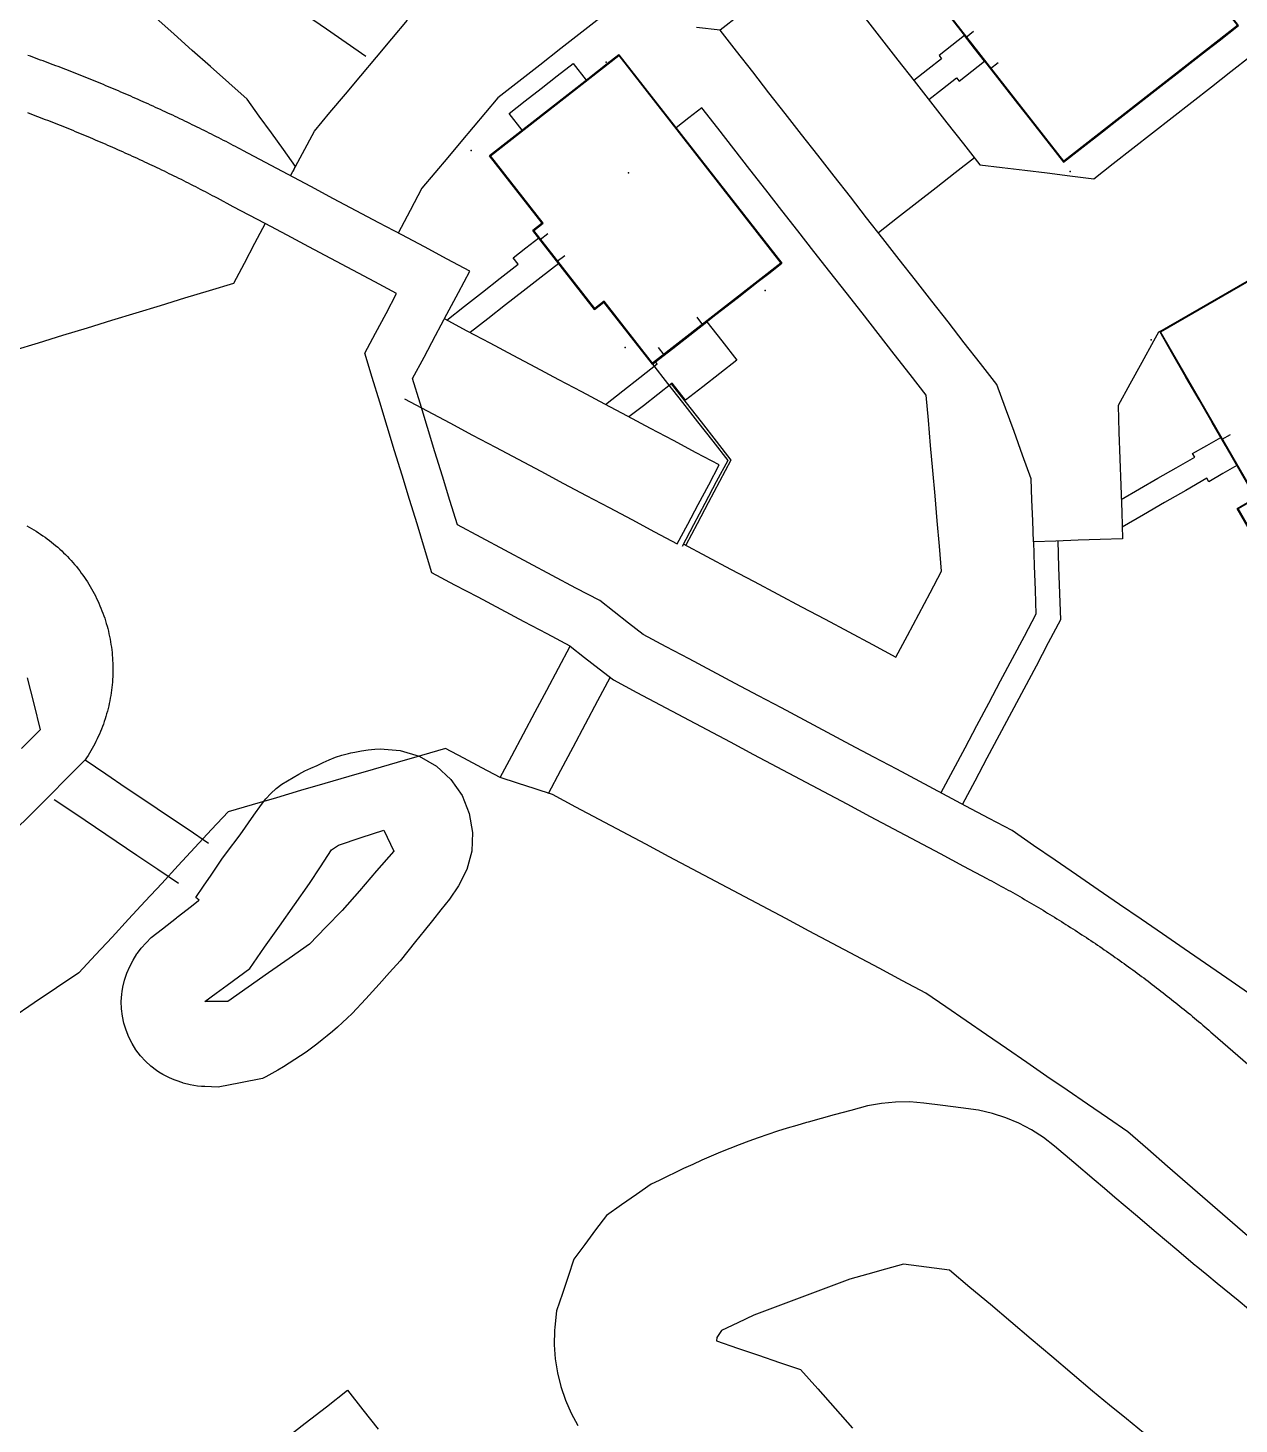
# Model space of a CAD drawing. Header units: metres. Extents: x 337936 to 338469, y 373266 to 374026.
# Drawn here: x 338035 to 338079.8, y 373824.6 to 373876.2 of the extents above; entities that cross this region are included whole.
import ezdxf

# ---------------------------------------------------------------- set-up
doc = ezdxf.new("R2010")
doc.units = ezdxf.units.M
for name, color, linetype in [('3D_LINES', 3, 'Continuous'), ('3D_Points', 1, 'Continuous'), ('PLOTS EXTERNAL LEVEL', 6, 'Continuous'), ('PLOTS FFL', 5, 'Continuous')]:
    doc.layers.add(name, color=color, linetype=linetype)

msp = doc.modelspace()

# ---------------------------------------------------------------- linework, layer by layer
at = {"layer": '3D_LINES'}
for points in [[(338064.158, 373878.836, 33.747), (338064.762, 373878.062, 33.747), (338065.367, 373877.288, 33.747), (338065.971, 373876.514, 33.747), (338066.576, 373875.741, 33.747), (338067.18, 373874.967, 33.747), (338067.785, 373874.193, 33.747), (338068.389, 373873.419, 33.747), (338068.994, 373872.646, 33.747), (338069.598, 373871.872, 33.747), (338070.203, 373871.098, 33.747), (338071.035, 373870.996, 33.747), (338071.867, 373870.894, 33.747), (338072.698, 373870.792, 33.747), (338073.53, 373870.689, 33.747), (338074.414, 373870.581, 33.734), (338075.139, 373871.147, 33.72), (338075.864, 373871.714, 33.707), (338076.589, 373872.28, 33.693), (338077.314, 373872.846, 33.68), (338078.038, 373873.413, 33.666), (338078.763, 373873.979, 33.652), (338079.488, 373874.545, 33.639), (338080.213, 373875.112, 33.625)], [(338044.926, 373871.038, 33.986), (338044.477, 373871.658, 33.986), (338044.028, 373872.278, 33.986), (338043.579, 373872.898, 33.985), (338043.13, 373873.518, 33.985), (338042.456, 373874.12, 33.985), (338041.782, 373874.723, 33.985), (338041.108, 373875.325, 33.985), (338040.435, 373875.927, 33.986), (338039.761, 373876.53, 33.986)], [(338044.739, 373870.687, 33.975), (338045.179, 373871.514, 33.975), (338045.618, 373872.34, 33.975), (338046.191, 373873.023, 33.975), (338046.764, 373873.706, 33.975), (338047.337, 373874.388, 33.975), (338047.909, 373875.071, 33.975), (338048.482, 373875.753, 33.975), (338049.055, 373876.436, 33.975)], [(338045.332, 373876.631, 33.977), (338046.061, 373876.125, 33.976), (338046.789, 373875.619, 33.976), (338047.518, 373875.112, 33.976)], [(338056.271, 373876.598, 33.975), (338055.496, 373875.993, 33.975), (338054.722, 373875.388, 33.975), (338053.947, 373874.783, 33.975), (338053.173, 373874.178, 33.975), (338052.398, 373873.572, 33.975), (338051.942, 373873.029, 33.975), (338051.486, 373872.485, 33.975), (338051.029, 373871.941, 33.975), (338050.55, 373871.37, 33.975), (338050.071, 373870.799, 33.975), (338049.592, 373870.228, 33.975), (338049.152, 373869.401, 33.975), (338048.712, 373868.574, 33.975)], [(338061.337, 373876.632, 33.975), (338060.612, 373876.065, 33.975), (338059.743, 373876.172, 33.975)], [(338069.339, 373876.265, 33.747), (338069.905, 373875.54, 33.746), (338070.471, 373874.815, 33.746), (338071.037, 373874.091, 33.746), (338071.603, 373873.366, 33.746), (338072.17, 373872.641, 33.746), (338072.736, 373871.917, 33.746), (338073.302, 373871.192, 33.746), (338074.02, 373871.753, 33.746), (338074.738, 373872.314, 33.746), (338075.456, 373872.876, 33.746), (338076.175, 373873.437, 33.746), (338076.893, 373873.998, 33.746), (338077.611, 373874.559, 33.746), (338078.329, 373875.12, 33.746), (338079.047, 373875.681, 33.746), (338079.766, 373876.242, 33.746)], [(338076.853, 373864.928, 33.599), (338076.811, 373864.904, 33.599), (338076.627, 373864.573, 33.599), (338076.189, 373863.782, 33.599), (338075.751, 373862.992, 33.599), (338075.313, 373862.202, 33.599), (338075.347, 373861.217, 33.599), (338075.381, 373860.232, 33.599), (338075.416, 373859.247, 33.599), (338075.45, 373858.262, 33.599), (338075.485, 373857.277, 33.599), (338074.66, 373857.248, 33.599), (338073.836, 373857.219, 33.599), (338073.011, 373857.19, 33.599), (338072.187, 373857.162, 33.599), (338072.16, 373857.939, 33.599), (338072.132, 373858.716, 33.599), (338072.105, 373859.493, 33.599), (338071.788, 373860.364, 33.599), (338071.471, 373861.235, 33.599), (338071.154, 373862.106, 33.599), (338070.837, 373862.977, 33.599), (338070.235, 373863.747, 33.599), (338069.634, 373864.517, 33.599), (338069.032, 373865.287, 33.599), (338068.431, 373866.057, 33.599), (338067.83, 373866.827, 33.599), (338067.228, 373867.597, 33.599), (338066.627, 373868.366, 33.599), (338066.025, 373869.136, 33.599), (338065.424, 373869.906, 33.599), (338064.822, 373870.676, 33.599), (338064.221, 373871.446, 33.599), (338063.619, 373872.216, 33.599), (338063.018, 373872.986, 33.599), (338062.416, 373873.756, 33.599), (338061.815, 373874.525, 33.599), (338061.213, 373875.295, 33.599), (338060.612, 373876.065, 33.599)], [(338068.322, 373873.505, 33.795), (338068.834, 373873.906, 33.782), (338069.346, 373874.306, 33.769), (338069.439, 373874.188, 33.769), (338069.912, 373874.557, 33.758), (338070.384, 373874.926, 33.761), (338070.015, 373875.399, 33.762), (338069.646, 373875.872, 33.763), (338069.173, 373875.503, 33.757), (338068.7, 373875.133, 33.768), (338068.792, 373875.015, 33.769), (338068.28, 373874.615, 33.781), (338067.768, 373874.215, 33.794)], [(338069.978, 373876.019, 33.78), (338069.7, 373875.802, 33.763)], [(338080.134, 373840.485, 34.496), (338079.34, 373841.031, 34.496), (338078.546, 373841.576, 34.496), (338077.752, 373842.122, 34.496), (338076.958, 373842.668, 34.496), (338076.164, 373843.213, 34.496), (338075.371, 373843.759, 34.496), (338074.577, 373844.304, 34.496), (338073.783, 373844.85, 34.496), (338072.989, 373845.396, 34.496), (338072.195, 373845.941, 34.496), (338071.401, 373846.487, 34.496), (338070.549, 373846.94, 34.496), (338069.696, 373847.393, 34.496), (338068.844, 373847.846, 34.496), (338067.992, 373848.3, 34.496), (338067.139, 373848.753, 34.496), (338066.287, 373849.206, 34.496), (338065.434, 373849.659, 34.496), (338064.582, 373850.113, 34.496), (338063.729, 373850.566, 34.496), (338062.877, 373851.019, 34.496), (338062.024, 373851.472, 34.496), (338061.172, 373851.926, 34.496), (338060.32, 373852.379, 34.496), (338059.467, 373852.832, 34.496), (338058.615, 373853.285, 34.496), (338057.762, 373853.739, 34.496), (338057.228, 373854.155, 34.496), (338056.695, 373854.571, 34.496), (338056.161, 373854.987, 34.496), (338055.284, 373855.453, 34.496), (338054.408, 373855.919, 34.496), (338053.531, 373856.385, 34.496), (338052.655, 373856.851, 34.496), (338051.779, 373857.317, 34.496), (338050.902, 373857.783, 34.496), (338050.627, 373858.684, 34.496), (338050.351, 373859.586, 34.496), (338050.075, 373860.487, 34.496), (338049.8, 373861.389, 34.496), (338049.524, 373862.291, 34.496), (338049.248, 373863.192, 34.496), (338049.671, 373863.987, 34.496), (338050.093, 373864.782, 34.496), (338050.516, 373865.576, 34.496), (338050.939, 373866.371, 34.496), (338051.361, 373867.166, 34.496), (338050.522, 373867.612, 34.496), (338049.683, 373868.058, 34.496), (338048.845, 373868.504, 34.496), (338048.006, 373868.95, 34.496), (338047.167, 373869.396, 34.496), (338046.328, 373869.842, 34.496), (338045.489, 373870.288, 34.496), (338044.651, 373870.734, 34.496), (338043.812, 373871.18, 34.496), (338042.973, 373871.626, 34.496), (338042.885, 373871.672, 34.496), (338042.796, 373871.719, 34.496), (338042.708, 373871.766, 34.496), (338042.619, 373871.812, 34.496), (338042.531, 373871.858, 34.496), (338042.442, 373871.904, 34.496), (338042.354, 373871.95, 34.496), (338042.265, 373871.996, 34.496), (338042.176, 373872.042, 34.496), (338042.087, 373872.087, 34.496), (338041.998, 373872.133, 34.496), (338041.909, 373872.178, 34.496), (338041.82, 373872.223, 34.496), (338041.73, 373872.268, 34.496), (338041.641, 373872.313, 34.496), (338041.552, 373872.357, 34.496), (338041.462, 373872.402, 34.496), (338041.373, 373872.446, 34.496), (338041.283, 373872.49, 34.496), (338041.193, 373872.534, 34.496), (338041.103, 373872.578, 34.496), (338041.014, 373872.622, 34.496), (338040.924, 373872.665, 34.496), (338040.834, 373872.709, 34.496), (338040.744, 373872.752, 34.496), (338040.653, 373872.795, 34.496), (338040.563, 373872.838, 34.496), (338040.473, 373872.881, 34.496), (338040.383, 373872.924, 34.496), (338040.292, 373872.966, 34.496), (338040.202, 373873.009, 34.496), (338040.111, 373873.051, 34.496), (338040.021, 373873.093, 34.496), (338039.93, 373873.135, 34.496), (338039.839, 373873.177, 34.496), (338039.748, 373873.218, 34.496), (338039.657, 373873.26, 34.496), (338039.566, 373873.301, 34.496), (338039.475, 373873.342, 34.496), (338039.384, 373873.383, 34.496), (338039.293, 373873.424, 34.496), (338039.202, 373873.465, 34.496), (338039.11, 373873.505, 34.496), (338039.019, 373873.546, 34.496), (338038.928, 373873.586, 34.496), (338038.836, 373873.626, 34.496), (338038.744, 373873.666, 34.496), (338038.653, 373873.706, 34.496), (338038.561, 373873.745, 34.496), (338038.469, 373873.785, 34.496), (338038.377, 373873.824, 34.496), (338038.285, 373873.863, 34.496), (338038.193, 373873.902, 34.496), (338038.101, 373873.941, 34.496), (338038.009, 373873.98, 34.496), (338037.917, 373874.018, 34.496), (338037.825, 373874.057, 34.496), (338037.733, 373874.095, 34.496), (338037.64, 373874.133, 34.496), (338037.548, 373874.171, 34.496), (338037.455, 373874.209, 34.496), (338037.363, 373874.247, 34.496), (338037.27, 373874.284, 34.496), (338037.177, 373874.321, 34.496), (338037.085, 373874.359, 34.496), (338036.992, 373874.396, 34.496), (338036.899, 373874.433, 34.496), (338036.806, 373874.469, 34.496), (338036.713, 373874.506, 34.496), (338036.62, 373874.542, 34.496), (338036.527, 373874.579, 34.496), (338036.434, 373874.615, 34.496), (338036.341, 373874.651, 34.496), (338036.247, 373874.686, 34.496), (338036.154, 373874.722, 34.496), (338036.06, 373874.757, 34.496), (338035.967, 373874.793, 34.496), (338035.873, 373874.828, 34.496), (338035.78, 373874.863, 34.496), (338035.686, 373874.898, 34.496), (338035.593, 373874.932, 34.496), (338035.499, 373874.967, 34.496), (338035.405, 373875.001, 34.496), (338035.311, 373875.036, 34.496), (338035.217, 373875.07, 34.496), (338035.123, 373875.104, 34.496), (338035.029, 373875.137, 34.496)], [(338062.893, 373867.46, 33.975), (338062.291, 373868.231, 33.975), (338061.689, 373869.001, 33.975), (338061.087, 373869.772, 33.975), (338060.485, 373870.542, 33.975), (338059.883, 373871.313, 33.975), (338059.281, 373872.083, 33.975), (338058.679, 373872.854, 33.975), (338058.077, 373873.624, 33.975), (338057.475, 373874.395, 33.975), (338056.873, 373875.165, 33.975), (338056.443, 373874.829, 33.975), (338055.718, 373874.263, 33.975), (338054.993, 373873.697, 33.975), (338054.268, 373873.13, 33.975), (338053.544, 373872.564, 33.975), (338052.819, 373871.998, 33.975), (338052.094, 373871.431, 33.975), (338052.58, 373870.809, 33.975), (338053.067, 373870.186, 33.975), (338053.553, 373869.564, 33.975), (338054.039, 373868.941, 33.975), (338053.693, 373868.67, 33.975), (338054.262, 373867.941, 33.975), (338054.832, 373867.211, 33.975), (338055.402, 373866.482, 33.975), (338055.972, 373865.753, 33.975), (338056.319, 373866.024, 33.975), (338056.876, 373865.311, 33.975), (338057.432, 373864.598, 33.975), (338057.773, 373864.162, 33.975), (338058.114, 373863.726, 33.975), (338058.895, 373864.337, 33.975), (338059.677, 373864.947, 33.975), (338060.458, 373865.558, 33.975), (338061.239, 373866.168, 33.975), (338062.021, 373866.779, 33.975), (338062.457, 373867.119, 33.975), (338062.893, 373867.46, 33.975)], [(338053.3, 373872.374, 33.991), (338052.816, 373872.995, 33.975), (338053.407, 373873.457, 33.975), (338053.999, 373873.919, 33.975), (338054.59, 373874.381, 33.975), (338055.182, 373874.843, 33.975), (338055.666, 373874.223, 33.981)], [(338070.885, 373874.859, 33.777), (338070.607, 373874.642, 33.76)], [(338068.225, 373862.584, 33.756), (338067.633, 373863.343, 33.791), (338067.04, 373864.101, 33.82), (338066.448, 373864.859, 33.847), (338065.855, 373865.618, 33.875), (338065.263, 373866.376, 33.9), (338064.67, 373867.134, 33.924), (338064.078, 373867.893, 33.93), (338063.486, 373868.651, 33.929), (338062.893, 373869.409, 33.937), (338062.301, 373870.168, 33.953), (338061.708, 373870.926, 33.969), (338061.116, 373871.684, 33.985), (338060.523, 373872.443, 34.002), (338059.931, 373873.201, 34.015), (338059.458, 373872.832, 34.032), (338058.985, 373872.462, 34.049)], [(338043.8, 373868.921, 33.991), (338043.211, 373869.234, 33.992), (338042.623, 373869.547, 33.992), (338042.034, 373869.86, 33.993), (338041.946, 373869.906, 33.993), (338041.858, 373869.953, 33.993), (338041.769, 373870, 33.993), (338041.681, 373870.046, 33.993), (338041.592, 373870.092, 33.993), (338041.504, 373870.138, 33.993), (338041.415, 373870.184, 33.993), (338041.326, 373870.23, 33.993), (338041.237, 373870.275, 33.993), (338041.148, 373870.321, 33.993), (338041.059, 373870.366, 33.993), (338040.97, 373870.411, 33.993), (338040.881, 373870.456, 33.993), (338040.792, 373870.501, 33.993), (338040.703, 373870.546, 33.994), (338040.613, 373870.59, 33.994), (338040.524, 373870.635, 33.994), (338040.434, 373870.679, 33.994), (338040.345, 373870.723, 33.994), (338040.255, 373870.767, 33.994), (338040.165, 373870.81, 33.994), (338040.075, 373870.854, 33.994), (338039.985, 373870.897, 33.994), (338039.895, 373870.941, 33.994), (338039.805, 373870.984, 33.994), (338039.715, 373871.027, 33.994), (338039.625, 373871.07, 33.994), (338039.535, 373871.112, 33.995), (338039.444, 373871.155, 33.995), (338039.354, 373871.197, 33.995), (338039.263, 373871.239, 33.995), (338039.173, 373871.281, 33.995), (338039.082, 373871.323, 33.995), (338038.991, 373871.365, 33.995), (338038.901, 373871.407, 33.995), (338038.81, 373871.448, 33.995), (338038.719, 373871.489, 33.995), (338038.628, 373871.53, 33.995), (338038.537, 373871.571, 33.995), (338038.445, 373871.612, 33.995), (338038.354, 373871.653, 33.996), (338038.263, 373871.693, 33.996), (338038.172, 373871.733, 33.996), (338038.08, 373871.774, 33.996), (338037.989, 373871.814, 33.996), (338037.897, 373871.853, 33.996), (338037.805, 373871.893, 33.996), (338037.714, 373871.933, 33.996), (338037.622, 373871.972, 33.996), (338037.53, 373872.011, 33.996), (338037.438, 373872.05, 33.996), (338037.346, 373872.089, 33.996), (338037.254, 373872.128, 33.996), (338037.162, 373872.166, 33.997), (338037.07, 373872.205, 33.997), (338036.978, 373872.243, 33.997), (338036.885, 373872.281, 33.997), (338036.793, 373872.319, 33.997), (338036.701, 373872.357, 33.997), (338036.608, 373872.395, 33.997), (338036.515, 373872.432, 33.997), (338036.423, 373872.469, 33.997), (338036.33, 373872.506, 33.997), (338036.237, 373872.543, 33.997), (338036.145, 373872.58, 33.997), (338036.052, 373872.617, 33.997), (338035.959, 373872.653, 33.998), (338035.866, 373872.69, 33.998), (338035.773, 373872.726, 33.998), (338035.679, 373872.762, 33.998), (338035.586, 373872.798, 33.998), (338035.493, 373872.834, 33.998), (338035.4, 373872.869, 33.998), (338035.306, 373872.904, 33.998), (338035.213, 373872.94, 33.999), (338035.119, 373872.975, 33.999), (338035.026, 373873.01, 33.999)], [(338044.841, 373870.878, 33.987), (338044.921, 373871.057, 33.986)], [(338070.006, 373871.349, 33.797), (338069.297, 373870.795, 33.815), (338068.588, 373870.241, 33.832), (338067.879, 373869.687, 33.85), (338067.17, 373869.133, 33.868), (338066.46, 373868.579, 33.885)], [(338080.098, 373831.506, 33.572), (338079.36, 373832.147, 33.572), (338078.623, 373832.788, 33.571), (338077.885, 373833.43, 33.571), (338077.148, 373834.071, 33.57), (338076.41, 373834.712, 33.565), (338075.673, 373835.353, 33.543), (338074.926, 373835.866, 33.522), (338074.18, 373836.379, 33.502), (338073.433, 373836.892, 33.481), (338072.687, 373837.405, 33.46), (338071.941, 373837.918, 33.44), (338071.194, 373838.431, 33.419), (338070.448, 373838.944, 33.402), (338069.702, 373839.457, 33.425), (338068.955, 373839.97, 33.447), (338068.209, 373840.483, 33.47), (338067.347, 373840.941, 33.494), (338066.485, 373841.399, 33.519), (338065.623, 373841.858, 33.543), (338064.761, 373842.316, 33.568), (338063.899, 373842.774, 33.592), (338063.037, 373843.233, 33.617), (338062.175, 373843.691, 33.642), (338061.313, 373844.149, 33.666), (338060.451, 373844.608, 33.691), (338059.589, 373845.066, 33.715), (338058.727, 373845.524, 33.74), (338057.865, 373845.983, 33.765), (338057.003, 373846.441, 33.789), (338056.141, 373846.9, 33.807), (338055.279, 373847.358, 33.818), (338054.417, 373847.816, 33.828), (338054.417, 373847.816, 33.828), (338053.773, 373848.026, 33.835), (338053.13, 373848.236, 33.841), (338052.486, 373848.446, 33.848), (338052.917, 373849.255, 33.853), (338053.347, 373850.065, 33.858), (338053.777, 373850.874, 33.863), (338054.208, 373851.684, 33.868), (338054.638, 373852.493, 33.873), (338055.068, 373853.302, 33.879), (338054.218, 373853.755, 33.889), (338053.367, 373854.207, 33.9), (338052.516, 373854.66, 33.91), (338051.665, 373855.112, 33.92), (338050.814, 373855.564, 33.931), (338049.963, 373856.017, 33.941), (338049.688, 373856.918, 33.952), (338049.412, 373857.82, 33.963), (338049.136, 373858.722, 33.974), (338048.861, 373859.623, 33.985), (338048.585, 373860.525, 33.995), (338048.309, 373861.426, 33.994), (338048.034, 373862.328, 33.994), (338047.758, 373863.23, 33.993), (338047.483, 373864.131, 33.992), (338047.874, 373864.867, 33.99), (338048.265, 373865.603, 33.989), (338048.656, 373866.339, 33.987), (338047.847, 373866.769, 33.988), (338047.037, 373867.199, 33.989), (338046.228, 373867.63, 33.989), (338045.419, 373868.06, 33.99), (338044.609, 373868.49, 33.991), (338043.8, 373868.921, 33.991), (338043.409, 373868.185, 33.993), (338043.018, 373867.449, 33.995), (338042.626, 373866.713, 33.997), (338041.725, 373866.438, 33.998), (338040.823, 373866.162, 34), (338039.921, 373865.886, 34.002), (338039.02, 373865.611, 34.004), (338038.118, 373865.335, 34.006), (338037.217, 373865.059, 34.008), (338036.315, 373864.784, 34.009), (338035.413, 373864.508, 34.011), (338034.512, 373864.232, 34.013)], [(338054.241, 373868.541, 33.987), (338053.964, 373868.324, 33.975)], [(338050.507, 373865.355, 33.985), (338051.167, 373865.871, 33.983), (338051.827, 373866.386, 33.981), (338052.488, 373866.902, 33.98), (338053.148, 373867.418, 33.978), (338052.963, 373867.655, 33.978), (338053.436, 373868.024, 33.976), (338053.909, 373868.393, 33.975), (338054.278, 373867.921, 33.975), (338054.648, 373867.448, 33.975), (338053.993, 373866.937, 33.977), (338053.339, 373866.426, 33.979), (338052.685, 373865.914, 33.981), (338052.031, 373865.403, 33.982), (338051.377, 373864.892, 33.984)], [(338054.871, 373867.735, 33.987), (338054.593, 373867.518, 33.975)], [(338048.944, 373862.448, 33.992), (338049.784, 373862.001, 33.991), (338050.625, 373861.554, 33.99), (338051.465, 373861.108, 33.982), (338052.305, 373860.661, 33.972), (338053.145, 373860.214, 33.961), (338053.985, 373859.768, 33.951), (338054.826, 373859.321, 33.941), (338055.666, 373858.874, 33.93), (338056.506, 373858.427, 33.92), (338057.346, 373857.981, 33.903), (338058.187, 373857.534, 33.879), (338059.027, 373857.087, 33.855), (338059.414, 373857.815, 33.853), (338059.801, 373858.544, 33.852), (338060.189, 373859.272, 33.851), (338060.576, 373860.001, 33.85), (338059.73, 373860.451, 33.874), (338058.884, 373860.901, 33.898), (338058.038, 373861.35, 33.922), (338057.191, 373861.8, 33.946), (338056.345, 373862.25, 33.959), (338055.499, 373862.7, 33.97), (338054.653, 373863.15, 33.98), (338053.807, 373863.6, 33.982), (338052.961, 373864.05, 33.983), (338052.114, 373864.5, 33.983), (338051.268, 373864.95, 33.984), (338050.422, 373865.4, 33.985)], [(338059.975, 373865.181, 33.964), (338059.758, 373865.458, 33.976)], [(338056.37, 373862.237, 33.959), (338057.01, 373862.737, 33.96), (338057.65, 373863.237, 33.951), (338058.29, 373863.737, 33.941), (338058.228, 373863.815, 33.944), (338058.858, 373864.308, 33.949), (338059.489, 373864.8, 33.957), (338060.119, 373865.293, 33.965), (338060.673, 373864.584, 33.933), (338061.227, 373863.875, 33.9), (338060.597, 373863.382, 33.892), (338059.967, 373862.889, 33.894), (338059.336, 373862.397, 33.903), (338058.844, 373863.027, 33.921), (338058.309, 373862.61, 33.929), (338057.775, 373862.192, 33.937), (338057.24, 373861.774, 33.945)], [(338080.25, 373859.044, 33.417), (338079.765, 373859.885, 33.443), (338079.279, 373860.725, 33.469), (338078.794, 373861.566, 33.495), (338078.309, 373862.407, 33.521), (338077.823, 373863.247, 33.547), (338077.338, 373864.088, 33.573), (338076.853, 373864.928, 33.599)], [(338058.549, 373864.066, 33.945), (338058.332, 373864.344, 33.958)], [(338058.114, 373863.726, 33.945), (338058.669, 373863.015, 33.925), (338059.225, 373862.304, 33.905), (338059.781, 373861.592, 33.885), (338060.337, 373860.881, 33.864), (338060.892, 373860.17, 33.844), (338060.47, 373859.376, 33.846), (338060.048, 373858.581, 33.847), (338059.626, 373857.787, 33.848), (338059.203, 373856.993, 33.85)], [(338058.805, 373863.004, 33.922), (338059.356, 373862.298, 33.902), (338059.908, 373861.592, 33.882), (338060.46, 373860.886, 33.862), (338061.011, 373860.18, 33.842), (338060.593, 373859.394, 33.843), (338060.175, 373858.607, 33.844), (338059.757, 373857.821, 33.846), (338059.339, 373857.034, 33.847)], [(338059.25, 373857.081, 33.849), (338060.123, 373856.617, 33.825), (338060.997, 373856.153, 33.8), (338061.87, 373855.689, 33.775), (338062.743, 373855.224, 33.75), (338063.616, 373854.76, 33.725), (338064.489, 373854.296, 33.7), (338065.363, 373853.831, 33.675), (338066.236, 373853.367, 33.65), (338067.109, 373852.903, 33.625), (338067.531, 373853.695, 33.624), (338067.952, 373854.488, 33.623), (338068.373, 373855.281, 33.621), (338068.795, 373856.073, 33.62), (338068.714, 373857.004, 33.632), (338068.632, 373857.934, 33.643), (338068.551, 373858.864, 33.655), (338068.469, 373859.794, 33.666), (338068.388, 373860.724, 33.688), (338068.307, 373861.654, 33.722), (338068.225, 373862.584, 33.756)], [(338075.434, 373858.724, 33.518), (338076.112, 373859.115, 33.516), (338076.79, 373859.507, 33.507), (338077.468, 373859.898, 33.497), (338078.146, 373860.289, 33.487), (338078.071, 373860.419, 33.491), (338078.59, 373860.719, 33.484), (338079.11, 373861.019, 33.493), (338079.41, 373860.5, 33.476), (338079.71, 373859.98, 33.458), (338079.19, 373859.68, 33.452), (338078.671, 373859.38, 33.459), (338078.596, 373859.51, 33.463), (338077.814, 373859.059, 33.474), (338077.033, 373858.608, 33.485), (338076.251, 373858.156, 33.487), (338075.47, 373857.705, 33.484)], [(338079.459, 373861.119, 33.509), (338079.154, 373860.943, 33.491)], [(338081.116, 373855.97, 33.341), (338080.649, 373856.779, 33.367), (338080.182, 373857.588, 33.392), (338079.715, 373858.397, 33.417), (338080.396, 373858.791, 33.418), (338080.864, 373857.982, 33.391), (338081.331, 373857.173, 33.363), (338081.798, 373856.364, 33.336)], [(338034.99, 373857.749, 34.023), (338035.077, 373857.702, 34.022), (338035.164, 373857.653, 34.022), (338035.25, 373857.602, 34.022), (338035.335, 373857.551, 34.022), (338035.419, 373857.498, 34.022), (338035.502, 373857.443, 34.022), (338035.585, 373857.387, 34.022), (338035.666, 373857.33, 34.022), (338035.747, 373857.271, 34.022), (338035.826, 373857.211, 34.022), (338035.904, 373857.15, 34.022), (338035.982, 373857.088, 34.022), (338036.058, 373857.024, 34.022), (338036.133, 373856.959, 34.022), (338036.208, 373856.892, 34.022), (338036.281, 373856.825, 34.022), (338036.353, 373856.756, 34.022), (338036.424, 373856.686, 34.021), (338036.493, 373856.615, 34.021), (338036.562, 373856.543, 34.021), (338036.629, 373856.47, 34.021), (338036.695, 373856.395, 34.021), (338036.76, 373856.32, 34.021), (338036.823, 373856.243, 34.021), (338036.886, 373856.165, 34.021), (338036.946, 373856.087, 34.021), (338037.006, 373856.007, 34.021), (338037.064, 373855.926, 34.021), (338037.121, 373855.845, 34.021), (338037.177, 373855.762, 34.021), (338037.231, 373855.679, 34.021), (338037.284, 373855.594, 34.021), (338037.335, 373855.509, 34.021), (338037.385, 373855.423, 34.022), (338037.434, 373855.336, 34.022), (338037.481, 373855.249, 34.021), (338037.527, 373855.16, 34.02), (338037.571, 373855.071, 34.018), (338037.614, 373854.981, 34.017), (338037.655, 373854.891, 34.016), (338037.695, 373854.799, 34.015), (338037.733, 373854.708, 34.014), (338037.769, 373854.615, 34.012), (338037.805, 373854.522, 34.011), (338037.838, 373854.428, 34.01), (338037.87, 373854.334, 34.009), (338037.901, 373854.239, 34.008), (338037.929, 373854.144, 34.007), (338037.957, 373854.048, 34.005), (338037.982, 373853.952, 34.004), (338038.007, 373853.856, 34.003), (338038.029, 373853.759, 34.002), (338038.05, 373853.661, 34.001), (338038.069, 373853.564, 34), (338038.087, 373853.466, 33.999), (338038.103, 373853.368, 33.998), (338038.117, 373853.269, 33.997), (338038.13, 373853.17, 33.995), (338038.141, 373853.072, 33.994), (338038.15, 373852.973, 33.993), (338038.158, 373852.873, 33.992), (338038.164, 373852.774, 33.991), (338038.169, 373852.675, 33.99), (338038.172, 373852.575, 33.989), (338038.173, 373852.476, 33.988), (338038.173, 373852.376, 33.987), (338038.171, 373852.277, 33.986), (338038.167, 373852.177, 33.985), (338038.162, 373852.078, 33.984), (338038.154, 373851.979, 33.983), (338038.146, 373851.879, 33.982), (338038.136, 373851.78, 33.982), (338038.124, 373851.682, 33.981), (338038.11, 373851.583, 33.98), (338038.095, 373851.485, 33.979), (338038.078, 373851.387, 33.978), (338038.059, 373851.289, 33.977), (338038.039, 373851.191, 33.976), (338038.018, 373851.094, 33.975), (338037.994, 373850.998, 33.975), (338037.969, 373850.901, 33.974), (338037.943, 373850.805, 33.973), (338037.915, 373850.71, 33.972), (338037.885, 373850.615, 33.972), (338037.854, 373850.52, 33.971), (338037.821, 373850.426, 33.97), (338037.787, 373850.333, 33.969), (338037.751, 373850.24, 33.969), (338037.713, 373850.148, 33.968), (338037.674, 373850.056, 33.967), (338037.634, 373849.966, 33.967), (338037.592, 373849.875, 33.966), (338037.549, 373849.786, 33.966), (338037.504, 373849.697, 33.965), (338037.457, 373849.609, 33.964), (338037.409, 373849.522, 33.964), (338037.36, 373849.435, 33.963), (338037.309, 373849.35, 33.963), (338037.257, 373849.265, 33.962), (338037.204, 373849.181, 33.962), (338037.149, 373849.098, 33.962), (338036.487, 373848.436, 33.959), (338035.825, 373847.774, 33.957), (338035.164, 373847.112, 33.955), (338034.502, 373846.451, 33.953)], [(338072.187, 373857.162, 33.554), (338072.218, 373856.269, 33.543), (338072.249, 373855.376, 33.533), (338072.28, 373854.484, 33.523), (338071.842, 373853.659, 33.525), (338071.403, 373852.834, 33.526), (338070.964, 373852.009, 33.527), (338070.526, 373851.184, 33.529), (338070.087, 373850.359, 33.53), (338069.649, 373849.535, 33.532), (338069.21, 373848.71, 33.533), (338068.772, 373847.885, 33.534)], [(338073.086, 373857.193, 33.533), (338073.12, 373856.22, 33.522), (338073.154, 373855.247, 33.511), (338073.188, 373854.274, 33.5), (338072.735, 373853.423, 33.502), (338072.283, 373852.571, 33.503), (338071.83, 373851.72, 33.505), (338071.377, 373850.868, 33.506), (338070.924, 373850.017, 33.507), (338070.472, 373849.165, 33.509), (338070.019, 373848.314, 33.51), (338069.566, 373847.462, 33.512)], [(338055.068, 373853.302, 33.879), (338055.602, 373852.886, 33.871), (338056.136, 373852.47, 33.863), (338056.67, 373852.054, 33.855), (338057.532, 373851.596, 33.831), (338058.394, 373851.138, 33.807), (338059.256, 373850.679, 33.782), (338060.118, 373850.221, 33.757), (338060.98, 373849.763, 33.733), (338061.842, 373849.304, 33.708), (338062.704, 373848.846, 33.684), (338063.566, 373848.388, 33.659), (338064.428, 373847.929, 33.634), (338065.29, 373847.471, 33.61), (338066.152, 373847.012, 33.585), (338067.014, 373846.554, 33.561), (338067.877, 373846.096, 33.536), (338068.739, 373845.637, 33.512), (338069.601, 373845.179, 33.487), (338070.463, 373844.721, 33.462), (338070.55, 373844.674, 33.46), (338070.638, 373844.627, 33.457), (338070.726, 373844.58, 33.455), (338070.813, 373844.532, 33.452), (338070.901, 373844.484, 33.45), (338070.988, 373844.437, 33.447), (338071.076, 373844.389, 33.445), (338071.163, 373844.34, 33.442), (338071.25, 373844.292, 33.44), (338071.337, 373844.243, 33.437), (338071.424, 373844.194, 33.435), (338071.511, 373844.145, 33.432), (338071.597, 373844.096, 33.43), (338071.684, 373844.047, 33.427), (338071.77, 373843.997, 33.425), (338071.857, 373843.947, 33.422), (338071.943, 373843.897, 33.42), (338072.029, 373843.847, 33.417), (338072.115, 373843.797, 33.415), (338072.201, 373843.746, 33.412), (338072.287, 373843.696, 33.41), (338072.372, 373843.645, 33.407), (338072.458, 373843.593, 33.405), (338072.543, 373843.542, 33.402), (338072.628, 373843.491, 33.4), (338072.714, 373843.439, 33.397), (338072.799, 373843.387, 33.395), (338072.884, 373843.335, 33.392), (338072.969, 373843.283, 33.39), (338073.053, 373843.23, 33.387), (338073.138, 373843.178, 33.385), (338073.222, 373843.125, 33.382), (338073.307, 373843.072, 33.38), (338073.391, 373843.019, 33.377), (338073.475, 373842.965, 33.376), (338073.559, 373842.912, 33.378), (338073.643, 373842.858, 33.38), (338073.727, 373842.804, 33.382), (338073.811, 373842.75, 33.385), (338073.894, 373842.695, 33.387), (338073.978, 373842.641, 33.389), (338074.061, 373842.586, 33.391), (338074.144, 373842.531, 33.394), (338074.227, 373842.476, 33.396), (338074.31, 373842.421, 33.398), (338074.393, 373842.366, 33.401), (338074.476, 373842.31, 33.403), (338074.558, 373842.254, 33.405), (338074.641, 373842.198, 33.407), (338074.723, 373842.142, 33.41), (338074.805, 373842.086, 33.412), (338074.887, 373842.029, 33.414), (338074.969, 373841.972, 33.416), (338075.051, 373841.915, 33.419), (338075.133, 373841.858, 33.421), (338075.214, 373841.801, 33.423), (338075.296, 373841.744, 33.425), (338075.377, 373841.686, 33.428), (338075.458, 373841.628, 33.43), (338075.539, 373841.57, 33.432), (338075.62, 373841.512, 33.435), (338075.701, 373841.454, 33.437), (338075.782, 373841.395, 33.439), (338075.862, 373841.336, 33.441), (338075.942, 373841.278, 33.444), (338076.023, 373841.219, 33.446), (338076.103, 373841.159, 33.448), (338076.183, 373841.1, 33.451), (338076.263, 373841.04, 33.453), (338076.342, 373840.98, 33.455), (338076.422, 373840.921, 33.457), (338076.502, 373840.86, 33.46), (338076.581, 373840.8, 33.462), (338076.66, 373840.74, 33.464), (338076.739, 373840.679, 33.467), (338076.818, 373840.618, 33.469), (338076.897, 373840.557, 33.471), (338076.976, 373840.496, 33.474), (338077.054, 373840.435, 33.476), (338077.132, 373840.373, 33.478), (338077.211, 373840.311, 33.48), (338077.289, 373840.249, 33.483), (338077.367, 373840.187, 33.485), (338077.445, 373840.125, 33.487), (338077.522, 373840.063, 33.49), (338077.6, 373840, 33.492), (338077.677, 373839.937, 33.494), (338077.755, 373839.874, 33.497), (338077.832, 373839.811, 33.499), (338077.909, 373839.748, 33.501), (338077.986, 373839.685, 33.503), (338078.062, 373839.621, 33.506), (338078.139, 373839.557, 33.508), (338078.215, 373839.493, 33.51), (338078.292, 373839.429, 33.513), (338078.368, 373839.365, 33.515), (338078.444, 373839.3, 33.517), (338078.52, 373839.236, 33.52), (338078.595, 373839.171, 33.522), (338078.671, 373839.106, 33.524), (338078.746, 373839.041, 33.527), (338078.822, 373838.976, 33.529), (338079.559, 373838.335, 33.552), (338080.297, 373837.693, 33.574)], [(338035.01, 373852.138, 33.382), (338035.25, 373851.177, 33.382), (338035.49, 373850.216, 33.382), (338034.798, 373849.524, 33.382)], [(338054.272, 373847.863, 33.83), (338054.727, 373848.72, 33.835), (338055.183, 373849.577, 33.84), (338055.639, 373850.434, 33.846), (338056.094, 373851.291, 33.851), (338056.55, 373852.148, 33.857)], [(338052.486, 373848.446, 33.848), (338051.812, 373848.805, 33.856), (338051.138, 373849.163, 33.865), (338050.464, 373849.522, 33.873), (338049.571, 373849.262, 33.876), (338048.678, 373849.002, 33.88), (338047.785, 373848.743, 33.884), (338046.892, 373848.483, 33.887), (338046, 373848.223, 33.891), (338045.107, 373847.964, 33.895), (338044.214, 373847.704, 33.898), (338043.321, 373847.444, 33.902), (338042.428, 373847.185, 33.906), (338041.816, 373846.523, 33.903), (338041.203, 373845.861, 33.901), (338040.591, 373845.2, 33.898), (338039.978, 373844.538, 33.896), (338039.366, 373843.876, 33.894), (338038.754, 373843.214, 33.891), (338038.141, 373842.553, 33.889), (338037.529, 373841.891, 33.887), (338036.916, 373841.229, 33.884), (338036.091, 373840.673, 33.884), (338035.267, 373840.117, 33.885), (338034.442, 373839.56, 33.885)], [(338040.549, 373843.285, 33.88), (338040.549, 373843.285, 33.88), (338041.073, 373843.693, 33.88), (338041.338, 373843.9, 33.88), (338041.36, 373843.917, 33.88), (338041.239, 373844.016, 33.882), (338041.519, 373844.43, 33.884), (338041.799, 373844.844, 33.886), (338042.193, 373845.426, 33.89), (338042.373, 373845.663, 33.891), (338042.878, 373846.328, 33.894), (338043.384, 373847.054, 33.898), (338043.662, 373847.452, 33.9), (338043.826, 373847.665, 33.901), (338044.008, 373847.862, 33.901), (338044.206, 373848.04, 33.902), (338044.419, 373848.199, 33.902), (338044.83, 373848.453, 33.901), (338045.046, 373848.578, 33.901), (338045.266, 373848.693, 33.901), (338045.49, 373848.799, 33.9), (338045.718, 373848.896, 33.9), (338045.94, 373849.006, 33.899), (338046.167, 373849.107, 33.899), (338046.398, 373849.197, 33.898), (338046.635, 373849.272, 33.897), (338046.875, 373849.336, 33.896), (338046.969, 373849.357, 33.896), (338047.117, 373849.391, 33.895), (338047.362, 373849.435, 33.894), (338047.608, 373849.469, 33.892), (338047.856, 373849.493, 33.891), (338048.045, 373849.504, 33.89), (338048.045, 373849.504, 33.89), (338048.784, 373849.451, 33.884), (338049.49, 373849.235, 33.877), (338050.127, 373848.869, 33.869), (338050.663, 373848.375, 33.86), (338051.074, 373847.78, 33.851), (338051.343, 373847.118, 33.843), (338051.463, 373846.421, 33.835), (338051.432, 373845.723, 33.828), (338051.257, 373845.055, 33.823), (338050.945, 373844.447, 33.819), (338050.611, 373843.95, 33.816), (338050.297, 373843.56, 33.814), (338049.984, 373843.17, 33.813), (338049.671, 373842.779, 33.811), (338049.358, 373842.389, 33.809), (338048.788, 373841.68, 33.806), (338048.398, 373841.244, 33.804), (338048.008, 373840.809, 33.803), (338047.519, 373840.266, 33.801), (338047.353, 373840.085, 33.8), (338047.183, 373839.907, 33.799), (338047.01, 373839.733, 33.799), (338046.834, 373839.561, 33.798), (338046.655, 373839.392, 33.798), (338046.472, 373839.226, 33.798), (338046.286, 373839.064, 33.797), (338046.097, 373838.905, 33.797), (338045.905, 373838.75, 33.797), (338045.71, 373838.597, 33.797), (338045.512, 373838.449, 33.796), (338045.311, 373838.304, 33.796), (338045.107, 373838.162, 33.796), (338044.9, 373838.024, 33.796), (338044.691, 373837.89, 33.797), (338044.479, 373837.76, 33.797), (338044.265, 373837.633, 33.797), (338044.048, 373837.51, 33.797), (338043.828, 373837.392, 33.798), (338043.706, 373837.328, 33.798), (338042.887, 373837.169, 33.802), (338042.068, 373837.009, 33.806), (338042.068, 373837.009, 33.806), (338041.574, 373837.025, 33.81), (338041.444, 373837.035, 33.811), (338041.301, 373837.045, 33.812), (338041.031, 373837.09, 33.814), (338040.767, 373837.157, 33.817), (338040.752, 373837.162, 33.817), (338040.511, 373837.246, 33.819), (338040.434, 373837.28, 33.82), (338040.26, 373837.35, 33.822), (338040.018, 373837.473, 33.825), (338039.875, 373837.563, 33.827), (338039.788, 373837.618, 33.828), (338039.573, 373837.783, 33.831), (338039.373, 373837.967, 33.834), (338039.19, 373838.168, 33.838), (338039.026, 373838.385, 33.841), (338038.882, 373838.614, 33.844), (338038.759, 373838.856, 33.848), (338038.658, 373839.107, 33.851), (338038.58, 373839.366, 33.854), (338038.524, 373839.631, 33.857), (338038.493, 373839.899, 33.86), (338038.485, 373840.169, 33.863), (338038.501, 373840.438, 33.865), (338038.517, 373840.546, 33.866), (338038.542, 373840.704, 33.868), (338038.606, 373840.964, 33.87), (338038.693, 373841.217, 33.872), (338038.802, 373841.461, 33.873), (338038.804, 373841.463, 33.873), (338038.922, 373841.7, 33.875), (338039.062, 373841.928, 33.876), (338039.083, 373841.957, 33.876), (338039.221, 373842.143, 33.877), (338039.398, 373842.345, 33.878), (338039.592, 373842.531, 33.879), (338040.008, 373842.863, 33.879), (338040.526, 373843.267, 33.88), (338040.549, 373843.285, 33.88)], [(338037.149, 373849.098, 33.962), (338037.909, 373848.586, 33.951), (338038.669, 373848.073, 33.941), (338039.429, 373847.561, 33.93), (338040.189, 373847.049, 33.92), (338040.949, 373846.537, 33.909), (338041.709, 373846.024, 33.899)], [(338035.998, 373847.642, 33.955), (338036.764, 373847.126, 33.944), (338037.531, 373846.61, 33.934), (338038.297, 373846.093, 33.923), (338039.063, 373845.577, 33.913), (338039.829, 373845.061, 33.902), (338040.595, 373844.544, 33.892)], [(338042.401, 373840.781, 33.842), (338042.815, 373841.086, 33.842), (338043.228, 373841.392, 33.842), (338043.78, 373842.176, 33.846), (338044.332, 373842.96, 33.85), (338044.884, 373843.744, 33.854), (338045.436, 373844.528, 33.858), (338045.84, 373845.151, 33.861), (338046.245, 373845.774, 33.865), (338046.512, 373845.953, 33.865), (338047.346, 373846.228, 33.862), (338048.18, 373846.503, 33.859), (338048.18, 373846.503, 33.859), (338048.554, 373845.731, 33.848), (338047.919, 373844.998, 33.845), (338047.285, 373844.265, 33.842), (338046.65, 373843.532, 33.839), (338046.046, 373842.913, 33.837), (338045.442, 373842.294, 33.835), (338044.685, 373841.762, 33.835), (338043.928, 373841.231, 33.835), (338043.172, 373840.7, 33.835), (338042.415, 373840.169, 33.835), (338042.415, 373840.169, 33.835), (338041.574, 373840.169, 33.841), (338041.988, 373840.475, 33.841), (338042.401, 373840.781, 33.842)], [(338080.139, 373828.805, 33.569), (338079.751, 373829.122, 33.569), (338078.977, 373829.755, 33.569), (338078.59, 373830.071, 33.569), (338078.203, 373830.387, 33.568), (338078.17, 373830.414, 33.568), (338077.489, 373830.992, 33.568), (338077.108, 373831.316, 33.568), (338076.727, 373831.639, 33.567), (338075.964, 373832.286, 33.567), (338075.201, 373832.932, 33.566), (338074.819, 373833.255, 33.566), (338074.438, 373833.579, 33.554), (338073.675, 373834.225, 33.531), (338072.968, 373834.824, 33.51), (338072.554, 373835.145, 33.498), (338072.114, 373835.428, 33.486), (338071.651, 373835.672, 33.474), (338071.169, 373835.875, 33.463), (338070.67, 373836.035, 33.453), (338070.16, 373836.151, 33.443), (338069.503, 373836.238, 33.431), (338068.846, 373836.325, 33.419), (338068.139, 373836.414, 33.428), (338067.617, 373836.457, 33.441), (338067.094, 373836.454, 33.453), (338066.572, 373836.405, 33.464), (338066.057, 373836.311, 33.475), (338065.443, 373836.145, 33.487), (338064.828, 373835.978, 33.5), (338064.346, 373835.845, 33.509), (338063.864, 373835.712, 33.519), (338063.805, 373835.695, 33.52), (338063.445, 373835.593, 33.527), (338063.087, 373835.487, 33.535), (338062.73, 373835.375, 33.542), (338062.375, 373835.258, 33.548), (338062.022, 373835.137, 33.555), (338061.67, 373835.01, 33.562), (338061.32, 373834.879, 33.569), (338060.972, 373834.743, 33.575), (338060.625, 373834.602, 33.582), (338060.281, 373834.457, 33.588), (338059.939, 373834.307, 33.594), (338059.598, 373834.152, 33.601), (338059.261, 373833.993, 33.607), (338058.359, 373833.56, 33.623), (338058.069, 373833.421, 33.628), (338057.517, 373833.037, 33.637), (338056.965, 373832.652, 33.645), (338056.413, 373832.268, 33.654), (338056.01, 373831.729, 33.656), (338055.608, 373831.19, 33.653), (338055.205, 373830.651, 33.651), (338054.993, 373830.013, 33.646), (338054.781, 373829.374, 33.641), (338054.569, 373828.736, 33.636), (338054.502, 373828.134, 33.63), (338054.493, 373828.007, 33.629), (338054.483, 373827.484, 33.624), (338054.518, 373826.962, 33.619), (338054.598, 373826.444, 33.613), (338054.724, 373825.936, 33.607), (338054.893, 373825.441, 33.601), (338055.104, 373824.962, 33.594), (338055.357, 373824.504, 33.588)], [(338076.251, 373824.234, 33.559), (338075.625, 373824.745, 33.559), (338074.999, 373825.257, 33.559), (338074.373, 373825.769, 33.558), (338073.618, 373826.408, 33.558), (338072.863, 373827.048, 33.558), (338072.108, 373827.688, 33.557), (338071.353, 373828.328, 33.557), (338070.599, 373828.968, 33.556), (338069.844, 373829.607, 33.552), (338069.089, 373830.247, 33.529), (338068.239, 373830.354, 33.514), (338067.39, 373830.461, 33.498), (338066.727, 373830.278, 33.491), (338066.065, 373830.095, 33.484), (338065.402, 373829.912, 33.477), (338064.516, 373829.58, 33.469), (338063.63, 373829.248, 33.461), (338062.744, 373828.916, 33.473), (338061.857, 373828.584, 33.49), (338061.261, 373828.298, 33.501), (338060.665, 373828.012, 33.512), (338060.489, 373827.751, 33.513), (338060.481, 373827.624, 33.512), (338061.257, 373827.361, 33.491), (338062.033, 373827.098, 33.473), (338062.809, 373826.835, 33.49), (338063.584, 373826.572, 33.507), (338064.225, 373825.85, 33.529), (338064.867, 373825.129, 33.544), (338065.508, 373824.408, 33.545)], [(338044.493, 373823.968, 33.657), (338045.277, 373824.581, 33.658), (338046.061, 373825.193, 33.659), (338046.845, 373825.806, 33.66), (338047.41, 373825.084, 33.649), (338047.974, 373824.361, 33.638)]]:
    msp.add_polyline3d(points, dxfattribs=at)
at = {"layer": '3D_Points'}
for p in [(338056.395, 373874.89, 33.975), (338051.406, 373871.625, 33.975), (338057.223, 373870.792, 34.125), (338073.55, 373870.85, 33.75), (338062.281, 373866.446, 33.975), (338057.099, 373864.338, 33.975), (338076.539, 373864.621, 33.6)]:
    msp.add_point(p, dxfattribs=at)
at = {"layer": 'PLOTS EXTERNAL LEVEL'}
for points in [[(338067.074, 373879.163, 33.9), (338073.302, 373871.192, 33.9), (338079.766, 373876.242, 33.9), (338073.538, 373884.213, 33.9), (338067.074, 373879.163, 33.9)], [(338062.893, 373867.46, 34.125), (338058.114, 373863.726, 34.125), (338056.319, 373866.024, 34.125), (338055.972, 373865.753, 34.125), (338053.693, 373868.67, 34.125), (338054.039, 373868.941, 34.125), (338052.094, 373871.431, 34.125), (338056.873, 373875.165, 34.125), (338062.893, 373867.46, 34.125)], [(338079.715, 373858.397, 33.75), (338080.396, 373858.791, 33.75), (338076.853, 373864.928, 33.75), (338084.443, 373869.311, 33.75), (338089.782, 373860.064, 33.75), (338082.191, 373855.682, 33.75), (338081.798, 373856.364, 33.75), (338081.116, 373855.97, 33.75), (338079.715, 373858.397, 33.75)]]:
    msp.add_polyline3d(points, dxfattribs=at)
at = {"layer": 'PLOTS FFL'}
for points in [[(338067.11, 373879.159, 33.9), (338073.534, 373884.178, 33.9), (338079.73, 373876.247, 33.9), (338073.306, 373871.227, 33.9), (338067.11, 373879.159, 33.9)], [(338062.858, 373867.464, 34.125), (338058.118, 373863.761, 34.125), (338056.323, 373866.059, 34.125), (338055.976, 373865.788, 34.125), (338053.728, 373868.666, 34.125), (338054.074, 373868.937, 34.125), (338052.129, 373871.427, 34.125), (338056.869, 373875.13, 34.125), (338062.858, 373867.464, 34.125)], [(338079.749, 373858.388, 33.75), (338080.431, 373858.781, 33.75), (338076.887, 373864.919, 33.75), (338084.434, 373869.277, 33.75), (338089.748, 373860.073, 33.75), (338082.201, 373855.716, 33.75), (338081.807, 373856.398, 33.75), (338081.125, 373856.004, 33.75), (338079.749, 373858.388, 33.75)]]:
    msp.add_polyline3d(points, dxfattribs=at)

doc.saveas('drawing.dxf')
